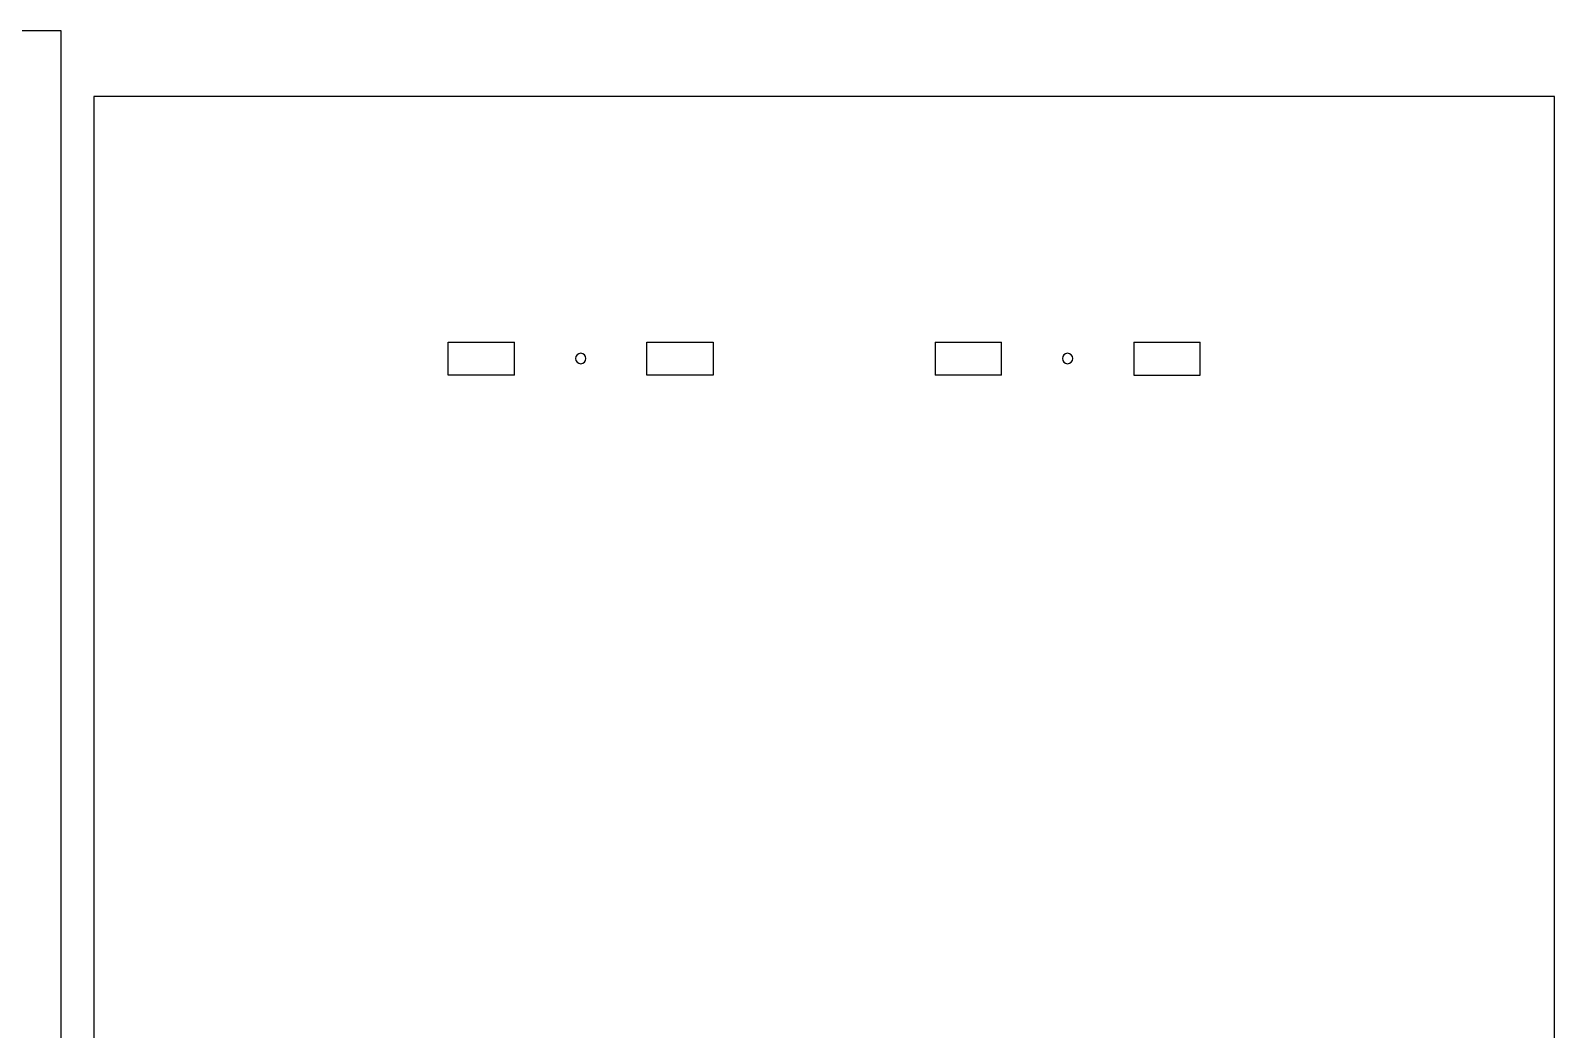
# Model space of a CAD drawing. Extents: x 311 to 600, y 16 to 462.
# Drawn here: x 450.9 to 596.9, y 366.5 to 462.3 of the extents above; entities that cross this region are included whole.
import ezdxf

# ---------------------------------------------------------------- set-up
doc = ezdxf.new("R2010")
doc.units = 0
doc.header["$MEASUREMENT"] = 0
doc.layers.get('0').update_dxf_attribs({"color": 13, "linetype": 'CONTINUOUS'})

msp = doc.modelspace()

# ---------------------------------------------------------------- linework, layer by layer
for p, q in [((313.76, 462.35, 0), (453.76, 462.35, 0)), ((453.76, 462.35, 0), (453.76, 363.27, 0)), ((596.94, 456, 0), (456.94, 456, 0)), ((456.94, 456, 0), (456.94, 363.27, 0)), ((596.94, 356.92, 0), (596.94, 456, 0)), ((490.9, 429.3, 0), (490.9, 432.47, 0)), ((490.9, 432.47, 0), (497.25, 432.47, 0)), ((497.25, 429.3, 0), (497.25, 432.47, 0)), ((509.95, 429.3, 0), (509.95, 432.47, 0)), ((509.95, 432.47, 0), (516.3, 432.47, 0)), ((516.3, 432.47, 0), (516.3, 429.3, 0)), ((537.57, 432.47, 0), (537.57, 429.3, 0)), ((537.57, 432.47, 0), (543.92, 432.47, 0)), ((543.92, 429.3, 0), (543.92, 432.47, 0)), ((556.62, 432.47, 0), (556.62, 429.3, 0)), ((556.62, 432.47, 0), (562.97, 432.47, 0)), ((562.97, 429.3, 0), (562.97, 432.47, 0)), ((497.25, 429.3, 0), (490.9, 429.3, 0)), ((516.3, 429.3, 0), (509.95, 429.3, 0)), ((543.92, 429.3, 0), (537.57, 429.3, 0)), ((556.62, 429.3, 0), (562.97, 429.3, 0))]:
    msp.add_line(p, q)
at = {"extrusion": (-2.89232e-10, 4.36703e-11, -1)}
for centre in [(-503.6, 430.89, 0), (-550.27, 430.89, 0)]:
    msp.add_circle(centre, 0.5, dxfattribs=at)

doc.saveas('drawing.dxf')
